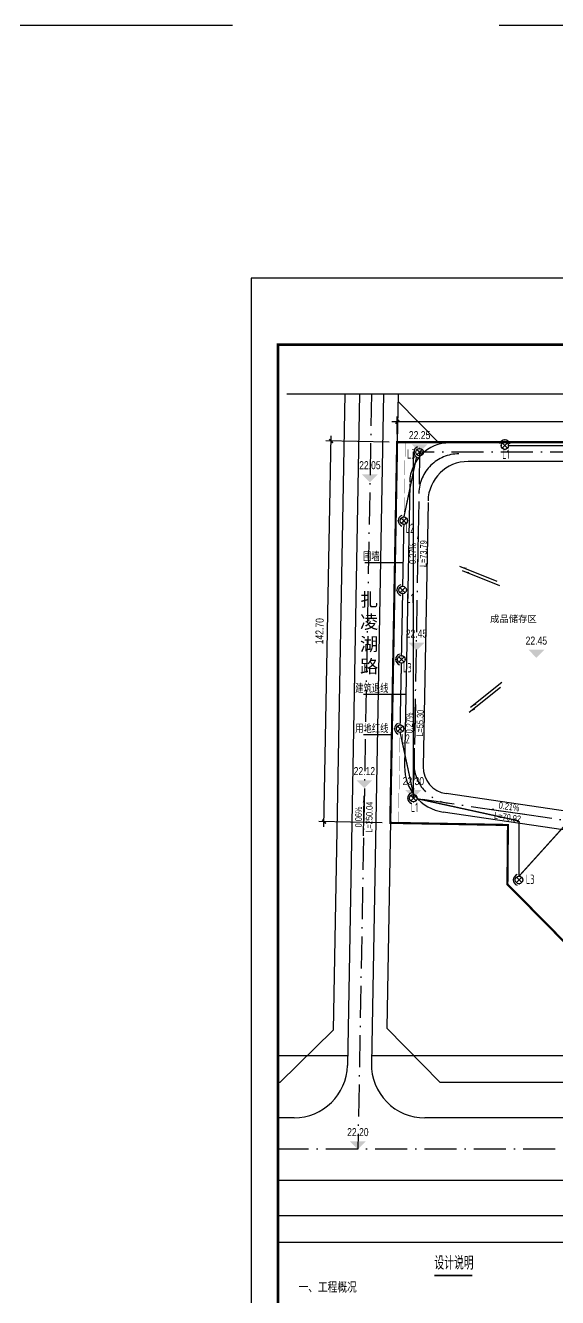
# Model space of a CAD drawing. Header units: millimetres. Extents: x 451834 to 908217, y 418823 to 838421.
# Drawn here: x 453127.5 to 453327, y 419163.8 to 419640.6 of the extents above; entities that cross this region are included whole.
import ezdxf
from ezdxf.enums import TextEntityAlignment as Align

# ---------------------------------------------------------------- set-up
doc = ezdxf.new("R2010")
doc.units = ezdxf.units.MM
doc.header["$LTSCALE"] = 1000
doc.linetypes.add('ACAD_ISO10W100', pattern=[18.5, 12, -3, 0.5, -3])
doc.linetypes.add('DASH', pattern=[0.35, 0.25, -0.1])
for name, color, linetype in [('DIM', 3, 'Continuous'), ('DOTLN', 2, 'DASH'), ('EQUIP-照明', 3, 'Continuous'), ('RD-中线', 1, 'Continuous'), ('RD-侧石线', 7, 'Continuous'), ('RD-红线', 5, 'Continuous'), ('TEL_SYMB', 3, 'Continuous'), ('TEL_TEXT', 7, 'Continuous'), ('TEL_TITLE', 7, 'Continuous'), ('TEXT_AREA', 3, 'Continuous'), ('TEXT_DOT', 1, 'Continuous'), ('WIRE-照明', 6, 'Continuous'), ('YD-G12', 100, 'Continuous'), ('坡度', 21, 'Continuous'), ('拟选址地藉', 1, 'Continuous'), ('标高', 21, 'Continuous'), ('电气辅助', 6, 'Continuous'), ('路名', 5, 'Continuous')]:
    doc.layers.add(name, color=color, linetype=linetype)
doc.styles.add('-黑体', font='simhei_0.ttf')
doc.styles.add('_TCH_LABEL', font='COMPLEX', dxfattribs={"bigfont": 'GBCBIG'})
doc.styles.add('_TEL_DIM', font='tssdeng.shx', dxfattribs={"width": 0.7, "height": 3.5, "bigfont": 'HZTXT.shx'})
doc.styles.add('hz', font='atxt.shx', dxfattribs={"width": 0.8, "bigfont": ' ahztxt.shx'})
doc.styles.add('新宋体', font='NSimSun.ttf')
doc.linetypes.add('weiqiang', pattern='A,2,[55,mytools.shx,S=0.2,R=0,X=0,Y=0],0', length=2)
doc.dimstyles.get("Standard").update_dxf_attribs({"dimtxt": 20, "dimasz": 0.18, "dimexe": 0.18, "dimexo": 0.0625, "dimgap": 0.09, "dimtad": 0, "dimtih": 1, "dimtoh": 1, "dimdec": 0, "dimzin": 0, "dimdsep": 46, "dimtxsty": '-黑体', "dimcen": 0.09, "dimclrd": 1, "dimclre": 1, "dimclrt": 1, "dimadec": 0, "dimazin": 0, "dimtfac": 1, "dimtdec": 0, "dimtofl": 0, "dimtmove": 0, "dimatfit": 3, "dimfxl": 0, "dimtolj": 1, "dimtzin": 0, "dimarcsym": 0})

# ---------------------------------------------------------------- blocks, each defined once
blk = doc.blocks.new('$equip$00001172')
for p, q in [((0.25, 0.25), (-0.25, -0.25)), ((-0.25, 0.25), (0.25, -0.25))]:
    blk.add_line(p, q)
blk.add_circle((0, 0), 0.35)
blk.add_arc((0, 0), 0.532, 109.9831, 250.0169)
for p in [(-0.53, 0), (0, 0.35), (0.35, 0), (0, -0.35)]:
    blk.add_point(p)
at = {"style": '_TCH_LABEL', "flags": 9}
blk.add_attdef('A', (0, 0), '', height=0.00002, dxfattribs=at)
blk = doc.blocks.new('_ArchTick')
at = {"color": 0, "linetype": 'ByBlock', "const_width": 0.4}
blk.add_lwpolyline([(-0.5, -0.5), (0.5, 0.5)], dxfattribs=at)
blk = doc.blocks.new('*D60')
at = {"layer": 'Defpoints', "color": 0, "transparency": 16777216}
for p in [(453266.95, 419491.99), (453266.95, 419484.37), (453556.84, 419484.3)]:
    blk.add_point(p, dxfattribs=at)
at = {"layer": 'DIM', "color": 83, "lineweight": -2, "transparency": 16777216}
for p, q in [((453558.84, 419491.92), (453264.95, 419491.99)), ((453266.95, 419487.37), (453266.95, 419493.99)), ((453556.84, 419487.3), (453556.84, 419493.92))]:
    blk.add_line(p, q, dxfattribs=at)
at = {"layer": 'DIM', "color": 83, "lineweight": -2, "transparency": 16777216, "xscale": 1.4, "yscale": 1.4, "zscale": 1.4}
for p, rotation in [((453266.95, 419491.99), 179.9869050054427), ((453556.84, 419491.92), 359.9869050054427)]:
    blk.add_blockref('_ArchTick', p, dxfattribs=dict(at, rotation=rotation))
at = {"layer": 'DIM', "color": 7, "transparency": 16777216, "insert": (453419.74, 419494.95), "char_height": 3, "attachment_point": 5, "rotation": 359.9869, "style": 'hz'}
blk.add_mtext('\\A1;289.89', dxfattribs=at)
blk = doc.blocks.new('*D63')
at = {"color": 83, "lineweight": -2, "transparency": 16777216}
for p, q in [((453239.45, 419340.14), (453242.16, 419486.82)), ((453263.95, 419484.41), (453240.12, 419484.85)), ((453261.31, 419341.74), (453237.48, 419342.18))]:
    blk.add_line(p, q, dxfattribs=at)
at = {"layer": 'Defpoints', "color": 0, "transparency": 16777216}
for p in [(453242.12, 419484.82), (453266.95, 419484.36), (453264.31, 419341.68)]:
    blk.add_point(p, dxfattribs=at)
at = {"color": 83, "lineweight": -2, "transparency": 16777216, "xscale": 1.4, "yscale": 1.4, "zscale": 1.4}
for p, rotation in [((453242.12, 419484.82), 88.94202844492983), ((453239.48, 419342.14), 268.9420284449298)]:
    blk.add_blockref('_ArchTick', p, dxfattribs=dict(at, rotation=rotation))
at = {"color": 7, "transparency": 16777216, "insert": (453237.8, 419413.53), "char_height": 3, "attachment_point": 5, "rotation": 88.942, "style": 'hz'}
blk.add_mtext('\\A1;142.70', dxfattribs=at)
blk = doc.blocks.new('yadhdim2')
at = {"color": 0}
blk.add_solid([(-300, 300), (300, 300), (0, 0)], dxfattribs=at)
at = {"color": 0, "style": 'hz', "width": 0.8}
blk.add_attdef('室外标高', text='', height=300, dxfattribs=at).set_placement((0, 400), align=Align.BOTTOM_CENTER)
blk = doc.blocks.new('yadjzpd')
at = {"color": 0}
blk.add_line((0, 0), (1500, 0), dxfattribs=at)
blk.add_solid([(1250, 50), (1250, 0), (1500, 0)], dxfattribs=at)
at = {"color": 0, "style": 'hz', "width": 0.8}
for tag, p in [('坡度', (700, 200)), ('备注', (700, -200))]:
    blk.add_attdef(tag, text='', height=250, dxfattribs=at).set_placement(p, align=Align.MIDDLE_CENTER)

msp = doc.modelspace()

# ---------------------------------------------------------------- linework, layer by layer
for p, q in [((453552.307, 419484.134), (453286.601, 419484.134)), ((453497.511, 419477.134), (453293.476, 419477.134)), ((453271.603, 419468.78), (453269.694, 419362.873)), ((453278.478, 419461.78), (453276.693, 419362.747)), ((453343.645, 419344.032), (453285.228, 419352.675)), ((453343.13, 419337.032), (453284.203, 419345.75))]:
    msp.add_line(p, q)
at = {"color": 4, "linetype": 'weiqiang', "ltscale": 3, "const_width": 0.1}
msp.add_lwpolyline([(453407.037, 419292.957), (453395.468, 419287.658), (453338.1, 419288.394), (453308.229, 419318.677), (453308.428, 419340.888), (453267.372, 419341.628), (453269.945, 419484.358), (453552.838, 419484.358), (453552.808, 419482.671)], dxfattribs=at)
for centre, radius, start, end in [((453286.601, 419469.134), 15, 90, 178.96711), ((453293.476, 419462.134), 15, 90, 178.96711), ((453286.691, 419362.567), 17, 178.96711, 261.58428), ((453286.691, 419362.567), 10, 178.96711, 261.58428)]:
    msp.add_arc(centre, radius, start, end)
at = {"layer": 'DOTLN', "linetype": 'DASH'}
msp.add_lwpolyline([(451834.349, 418822.772), (453905.177, 418822.772), (453905.177, 419640.592), (451834.349, 419640.592)], close=True, dxfattribs=at)
at = {"layer": 'RD-中线', "linetype": 'ACAD_ISO10W100', "ltscale": 0.001}
for p, q in [((453275.318, 419480.634), (453272.979, 419350.948)), ((453576.775, 419480.634), (453275.306, 419480.634)), ((453343.133, 419340.569), (453272.979, 419350.948))]:
    msp.add_line(p, q, dxfattribs=at)
at = {"layer": 'RD-中线', "linetype": 'ACAD_ISO10W100', "ltscale": 0.001, "flags": 128}
for points in [[(453257.272, 419502.552), (453252.165, 419219.358)], [(453622.166, 419219.358), (453222.166, 419219.358)]]:
    msp.add_lwpolyline(points, dxfattribs=at)
at = {"layer": 'RD-中线', "linetype": 'ACAD_ISO10W100', "ltscale": 0.1}
msp.add_arc((453290.038, 419465.009), 15, 90, 178.96711, dxfattribs=at)
at = {"layer": 'RD-中线', "linetype": 'ACAD_ISO10W100', "ltscale": 0.001}
msp.add_arc((453288.215, 419363.858), 15, 178.96711, 261.58428, dxfattribs=at)
at = {"layer": 'RD-侧石线', "ltscale": 0.6}
msp.add_line((453407.038, 419231.108), (453277.242, 419231.108), dxfattribs=at)
at = {"layer": 'RD-侧石线', "ltscale": 5, "flags": 128}
for points in [[(453252.772, 419502.552), (453248.231, 419250.747)], [(453260.774, 419447.128), (453257.245, 419251.468)]]:
    msp.add_lwpolyline(points, dxfattribs=at)
at = {"layer": 'RD-侧石线', "ltscale": 10, "flags": 128}
msp.add_lwpolyline([(453261.773, 419502.552), (453260.774, 419447.128)], dxfattribs=at)
at = {"layer": 'RD-侧石线', "ltscale": 0.6}
for points in [[(453228.234, 419231.108, 0.4089422), (453248.231, 419250.747, 0.4089422)], [(453228.234, 419231.108, 0.4089422), (453248.231, 419250.747, 0.4089422)], [(453257.245, 419251.468, 0.4195047), (453277.242, 419231.108, 0.4195047)]]:
    msp.add_lwpolyline(points, format="xyb", dxfattribs=at)
for points in [[(453228.234, 419231.108), (453222.166, 419231.108)], [(453622.166, 419207.608), (453222.166, 419207.608)]]:
    msp.add_lwpolyline(points, dxfattribs=at)
at = {"layer": 'RD-红线', "ltscale": 10, "flags": 128}
for points in [[(453247.271, 419502.552), (453242.969, 419263.997)], [(453267.274, 419502.552), (453266.946, 419484.358)], [(453266.172, 419441.46), (453262.985, 419264.718)], [(453222.972, 419244.358), (453222.166, 419244.358)], [(453413.038, 419244.358), (453282.982, 419244.358)], [(453523.806, 419194.358), (453222.166, 419194.358)]]:
    msp.add_lwpolyline(points, dxfattribs=at)
at = {"layer": 'RD-红线'}
for points in [[(453267.221, 419499.628), (453282.219, 419484.358, 0.4195047)], [(453222.972, 419244.358), (453242.969, 419263.997, 0.4089422)], [(453262.985, 419264.718), (453282.982, 419244.358, 0.4195047)]]:
    msp.add_lwpolyline(points, format="xyb", dxfattribs=at)
at = {"layer": 'TEL_SYMB'}
msp.add_lwpolyline([(453225.49, 419502.552), (453418.459, 419502.552), (453419.223, 419504.652), (453419.964, 419500.452), (453420.709, 419502.552), (453613.678, 419502.552)], dxfattribs=at)
at = {"layer": 'TEL_SYMB', "const_width": 0.7}
msp.add_lwpolyline([(453280.845, 419172.038), (453295.101, 419172.038)], dxfattribs=at)
at = {"layer": 'TEL_TITLE'}
msp.add_lwpolyline([(453212.166, 418951.876), (453632.166, 418951.876), (453632.166, 419545.876), (453212.166, 419545.876)], close=True, dxfattribs=at)
at = {"layer": 'TEL_TITLE', "const_width": 1}
msp.add_lwpolyline([(453222.166, 418961.876), (453622.166, 418961.876), (453622.166, 419520.876), (453222.166, 419520.876)], close=True, dxfattribs=at)
at = {"layer": 'TEXT_DOT'}
for points in [[(453254.77, 419439.236), (453269.132, 419439.236)], [(453270.195, 419389.819), (453254.256, 419389.819)], [(453265.019, 419374.737), (453254.256, 419374.737)]]:
    msp.add_lwpolyline(points, dxfattribs=at)
at = {"layer": 'WIRE-照明', "linetype": 'Continuous', "const_width": 0.5}
for points in [[(453335.854, 419483.079), (453308.651, 419483.079)], [(453269.44, 419456.354), (453274.15, 419478.847)], [(453268.972, 419430.363), (453269.415, 419453.557)], [(453268.503, 419404.371), (453268.947, 419427.566)], [(453268.009, 419378.38), (453268.478, 419401.574)], [(453272.979, 419352.517), (453268.009, 419375.583)], [(453312.575, 419342.412), (453274.495, 419350.724)], [(453335.682, 419347.265), (453312.575, 419321.687)], [(453312.575, 419321.687), (453312.575, 419342.412)]]:
    msp.add_lwpolyline(points, dxfattribs=at)
at = {"layer": 'YD-G12', "flags": 128}
for points in [[(453248.296, 419254.358), (453222.166, 419254.358)], [(453565.159, 419254.358), (453257.297, 419254.358)], [(453523.806, 419184.358), (453222.166, 419184.358)]]:
    msp.add_lwpolyline(points, dxfattribs=at)
at = {"layer": '拟选址地藉', "color": 1, "linetype": 'DASH', "ltscale": 0.01, "const_width": 0.8}
msp.add_lwpolyline([(453266.884, 419484.373), (453556.777, 419484.373), (453553.193, 419285.597), (453338.1, 419288.394), (453308.229, 419318.677), (453308.429, 419340.889), (453264.311, 419341.684)], close=True, dxfattribs=at)
at = {"layer": '拟选址地藉', "color": 5}
msp.add_lwpolyline([(453266.884, 419484.373), (453556.777, 419484.373), (453553.193, 419285.597), (453338.1, 419288.394), (453308.229, 419318.677), (453308.429, 419340.889), (453264.311, 419341.684)], close=True, dxfattribs=at)
at = {"layer": '电气辅助'}
msp.add_line((453272.979, 419350.948), (453272.979, 419480.739), dxfattribs=at)

# ---------------------------------------------------------------- block references
at = {"layer": 'EQUIP-照明', "xscale": 4, "yscale": 4, "zscale": 4}
for p in [(453275.306, 419480.634), (453269.415, 419454.956), (453268.947, 419428.964), (453268.478, 419402.973), (453268.009, 419376.981), (453272.979, 419350.948), (453312.575, 419320.289)]:
    msp.add_blockref('$equip$00001172', p, dxfattribs=at)
at = {"layer": 'EQUIP-照明', "xscale": 4, "yscale": 4, "zscale": 4, "rotation": 270}
msp.add_blockref('$equip$00001172', (453307.253, 419483.079), dxfattribs=at)
at = {"layer": '坡度'}
for p, xscale, yscale, zscale, rotation, values in [((453274.606, 419435.622), 0.01000000000000055, 0.01000000000000055, 0.01000000000000055, 89.09653621981917, {'坡度': '0.27%', '备注': 'L=73.79'}), ((453254.284, 419336.859), 0.01000000000000047, 0.01000000000000047, 0.01000000000000047, 88.96689231581728, {'坡度': '0.06%', '备注': 'L=250.04'})]:
    msp.add_blockref('yadjzpd', p, dxfattribs=dict(at, xscale=xscale, yscale=yscale, zscale=zscale, rotation=rotation)).add_auto_attribs(values)
for p, xscale, yscale, zscale, rotation in [((453304.367, 419432.199), -0.01000000000420489, 0.01000000001771895, 0.01, 338.2120025914843), ((453305.355, 419430.549), -0.01000000000420489, 0.01000000001771895, 0.01, 338.2120025914843), ((453305.619, 419392.447), 0.009999999960528595, 0.009999999960528595, 0.009999999960528595, 218.7709759607045), ((453306.083, 419394.314), 0.009999999960528595, 0.009999999960528595, 0.009999999960528595, 218.7709759607045)]:
    msp.add_blockref('yadjzpd', p, dxfattribs=dict(at, xscale=xscale, yscale=yscale, zscale=zscale, rotation=rotation))
ref = msp.add_blockref('yadjzpd', (453273.719, 419386.089), dxfattribs=dict(at, xscale=-0.01000000000086573, yscale=0.01000000000023508, zscale=0.01, rotation=88.79442134113408))
ref.add_attrib('坡度', '0.27%', dxfattribs={"layer": '0', "color": 0, "height": 2.5, "rotation": 88.79442, "style": 'hz', "width": 0.8}).set_placement((453271.476, 419379.135), align=Align.MIDDLE_CENTER)
ref.add_attrib('备注', 'L=55.30', dxfattribs={"layer": '0', "color": 0, "height": 2.5, "rotation": 88.79442, "style": 'hz', "width": 0.8}).set_placement((453275.475, 419379.051), align=Align.MIDDLE_CENTER)
ref = msp.add_blockref('yadjzpd', (453315.476, 419344.661), dxfattribs=dict(at, xscale=-0.009999999995469057, yscale=0.01000000004441613, zscale=0.01, rotation=351.5842834633881))
ref.add_attrib('坡度', '0.21%', dxfattribs={"layer": '0', "color": 0, "height": 2.5, "rotation": 351.58428, "style": 'hz', "width": 0.8}).set_placement((453308.858, 419347.759), align=Align.MIDDLE_CENTER)
ref.add_attrib('备注', 'L=70.92', dxfattribs={"layer": '0', "color": 0, "height": 2.5, "rotation": 351.58428, "style": 'hz', "width": 0.8}).set_placement((453308.272, 419343.802), align=Align.MIDDLE_CENTER)
at = {"layer": '标高', "xscale": 0.01000000000931323, "yscale": 0.01000000000931323, "zscale": 0.01000000000931323}
for p, values in [((453275.306, 419480.634), {'室外标高': '22.25'}), ((453256.674, 419469.358), {'室外标高': '22.05'}), ((453274.143, 419406.233), {'室外标高': '22.45'}), ((453319.077, 419403.603), {'室外标高': '22.45'}), ((453254.606, 419354.689), {'室外标高': '22.12'}), ((453272.979, 419350.948), {'室外标高': '22.30'}), ((453252.165, 419219.358), {'室外标高': '22.20'})]:
    msp.add_blockref('yadhdim2', p, dxfattribs=at).add_auto_attribs(values)

# ---------------------------------------------------------------- texts
at = {"layer": 'TEL_SYMB', "color": 7, "style": '_TEL_DIM', "width": 0.7}
msp.add_text('设计说明', height=5, dxfattribs=at).set_placement((453280.845, 419174.224))
at = {"layer": 'TEL_TEXT', "style": '_TEL_DIM', "width": 0.56}
for s, p in [('L3', (453270.593, 419478.229)), ('L1', (453306.273, 419478.123)), ('L2', (453270.093, 419450.363)), ('L1', (453270.326, 419424.103)), ('L3', (453269.122, 419398.099)), ('L2', (453268.431, 419371.444)), ('L1', (453272.037, 419345.745)), ('L3', (453315.153, 419318.795))]:
    msp.add_text(s, height=3.5, dxfattribs=at).set_placement(p)
at = {"layer": 'TEL_TEXT', "linetype": 'Continuous', "style": '_TEL_DIM', "width": 0.7}
msp.add_text('一、工程概况', height=4, dxfattribs=at).set_placement((453229.921, 419165.593))
at = {"layer": 'TEXT_AREA', "style": '新宋体'}
msp.add_text('成品储存区', height=2.5, dxfattribs=at).set_placement((453310.494, 419418.149), align=Align.MIDDLE_CENTER)
at = {"layer": 'TEXT_DOT', "style": 'hz', "width": 0.8}
for s, p in [('围墙', (453260.344, 419439.836)), ('建筑退线', (453263.629, 419390.419)), ('用地红线', (453263.629, 419375.337))]:
    msp.add_text(s, height=3, dxfattribs=at).set_placement(p, align=Align.RIGHT)
at = {"layer": '路名', "insert": (453252.967, 419427.838), "char_height": 5, "width": 133.67346, "attachment_point": 1, "style": '新宋体'}
msp.add_mtext('扎\\P凌\\P湖\\P路', dxfattribs=at)

# ---------------------------------------------------------------- dimensions: what is measured, and where the dimension line sits
dim = msp.add_aligned_dim(p1=(453264.311, 419341.683), p2=(453266.946, 419484.358), distance=24.831, dimstyle='Standard', override={"dimtxt": 3, "dimasz": 1.4, "dimexe": 2, "dimexo": 3, "dimgap": 1.5, "dimtad": 1, "dimtih": 0, "dimtoh": 0, "dimdec": 2, "dimtxsty": 'hz', "dimblk1": 'ArchTick', "dimblk2": 'ArchTick', "dimsah": 1, "dimcen": 2, "dimdle": 2, "dimclrd": 83, "dimclre": 83, "dimclrt": 7, "dimtix": 1, "dimtofl": 1, "dimtmove": 2})
dim.commit()
dim.dimension.update_dxf_attribs({"geometry": '*D63', "text_midpoint": (453237.802, 419413.534)})
at = {"layer": 'DIM'}
dim = msp.add_linear_dim(base=(453266.948, 419491.986), p1=(453556.839, 419484.304), p2=(453266.946, 419484.37), angle=179.98691, dimstyle='Standard', override={"dimtxt": 3, "dimasz": 1.4, "dimexe": 2, "dimexo": 3, "dimgap": 1.5, "dimtad": 1, "dimtih": 0, "dimtoh": 0, "dimdec": 2, "dimtxsty": 'hz', "dimblk1": 'ArchTick', "dimblk2": 'ArchTick', "dimsah": 1, "dimcen": 2, "dimdle": 2, "dimclrd": 83, "dimclre": 83, "dimclrt": 7, "dimtix": 1, "dimtofl": 1, "dimtmove": 2}, dxfattribs=at)
dim.commit()
dim.dimension.update_dxf_attribs({"geometry": '*D60', "text_midpoint": (453419.745, 419494.953), "dimtype": 129})

doc.saveas('drawing.dxf')
